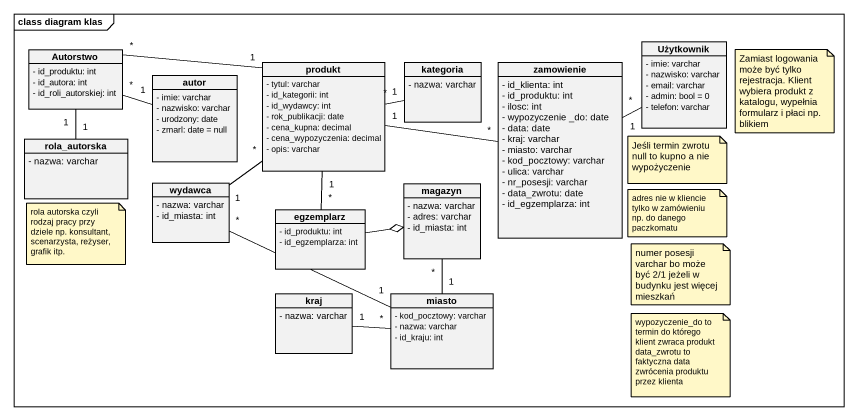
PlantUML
@startuml
mainframe class diagram klas
hide circle
hide empty members
skinparam classAttributeIconSize 0
class Autorstwo {
  - id_produktu: int
  - id_autora: int
  - id_roli_autorskiej: int
}
class Użytkownik {
  - imie: varchar
  - nazwisko: varchar
  - email: varchar
  - admin: bool = 0
  - telefon: varchar
}
class autor {
  - imie: varchar
  - nazwisko: varchar
  - urodzony: date
  - zmarl: date = null
}
class produkt {
  - tytul: varchar
  - id_kategorii: int
  - id_wydawcy: int
  - rok_publikacji: date
  - cena_kupna: decimal
  - cena_wypozyczenia: decimal
  - opis: varchar
}
class kategoria {
  - nazwa: varchar
}
class zamowienie {
  - id_klienta: int
  - id_produktu: int
  - ilosc: int
  - wypozyczenie _do: date
  - data: date
  - kraj: varchar
  - miasto: varchar
  - kod_pocztowy: varchar
  - ulica: varchar
  - nr_posesji: varchar
  - data_zwrotu: date
  - id_egzemplarza: int
}
class rola_autorska {
  - nazwa: varchar
}
class wydawca {
  - nazwa: varchar
  - id_miasta: int
}
class magazyn {
  - nazwa: varchar
  - adres: varchar
  - id_miasta: int
}
class egzemplarz {
  - id_produktu: int
  - id_egzemplarza: int
}
class kraj {
  - nazwa: varchar
}
class miasto {
  - kod_pocztowy: varchar
  - nazwa: varchar
  - id_kraju: int
}
Autorstwo "*" -right- "1" autor
Autorstwo "*" -right- "1" produkt
produkt "1" -right- "*" kategoria
produkt "1" -right- "*" zamowienie
zamowienie "*" -right- "1" Użytkownik
rola_autorska "1" -up- "1" Autorstwo
wydawca "1" -up- "*" produkt
wydawca "*" -right- "1" miasto
egzemplarz "*" -up- "1" produkt
egzemplarz -right-o magazyn
miasto "1" -up- "*" magazyn
miasto "*" -left- "1" kraj
note as N1
  Zamiast logowania może być tylko rejestracja. Klient wybiera produkt z katalogu, wypełnia formularz i płaci np. blikiem
end note
note as N2
  Jeśli termin zwrotu null to kupno a nie wypożyczenie
end note
note as N3
  rola autorska czyli rodzaj pracy przy dziele np. konsultant, scenarzysta, reżyser, grafik itp.
end note
note as N4
  adres nie w kliencie tylko w zamówieniu np. do danego paczkomatu
end note
note as N5
  numer posesji varchar bo może być 2/1 jeżeli w budynku jest więcej mieszkań
end note
note as N6
  wypozyczenie_do to termin do którego klient zwraca produkt
  data_zwrotu to faktyczna data zwrócenia produktu przez klienta
end note
@enduml
